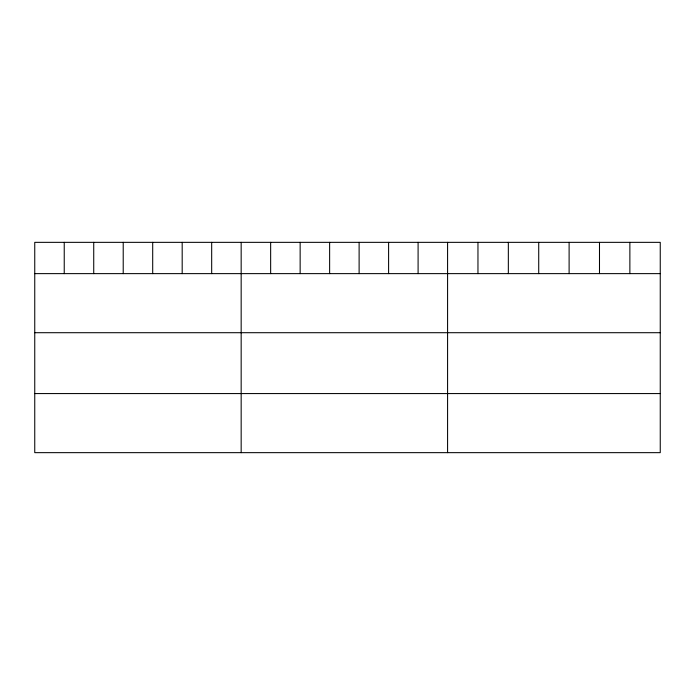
<?xml version="1.0" encoding="UTF-8"?>
<svg xmlns="http://www.w3.org/2000/svg" width="695" height="695" viewBox="0 0 695 695"><rect width="100%" height="100%" fill="white"/><g stroke="black" fill="none" stroke-linecap="round" stroke-linejoin="round"><path stroke-width="1.04" d="M660.25 273.63L660.25 452.654L34.75 452.654L34.75 242.346L660.25 242.346L660.25 273.63L34.75 273.63M34.75 332.705L660.25 332.705M34.75 393.57L660.25 393.57M629.87 242.346L629.87 273.63M599.49 242.346L599.49 273.63M569.109 242.346L569.109 273.63M538.721 242.346L538.721 273.63M508.34 242.346L508.34 273.63M477.96 242.346L477.96 273.63M447.58 242.346L447.58 452.654M418.095 242.346L418.095 273.63M388.601 242.346L388.601 273.63M359.115 242.346L359.115 273.63M329.63 242.346L329.63 273.63M300.144 242.346L300.144 273.63M270.65 242.346L270.65 273.63M241.165 242.346L241.165 452.654M211.68 242.346L211.68 273.63M182.186 242.346L182.186 273.63M152.7 242.346L152.7 273.63M123.215 242.346L123.215 273.63M93.729 242.346L93.729 273.63M64.235 242.346L64.235 273.63"/></g></svg>
